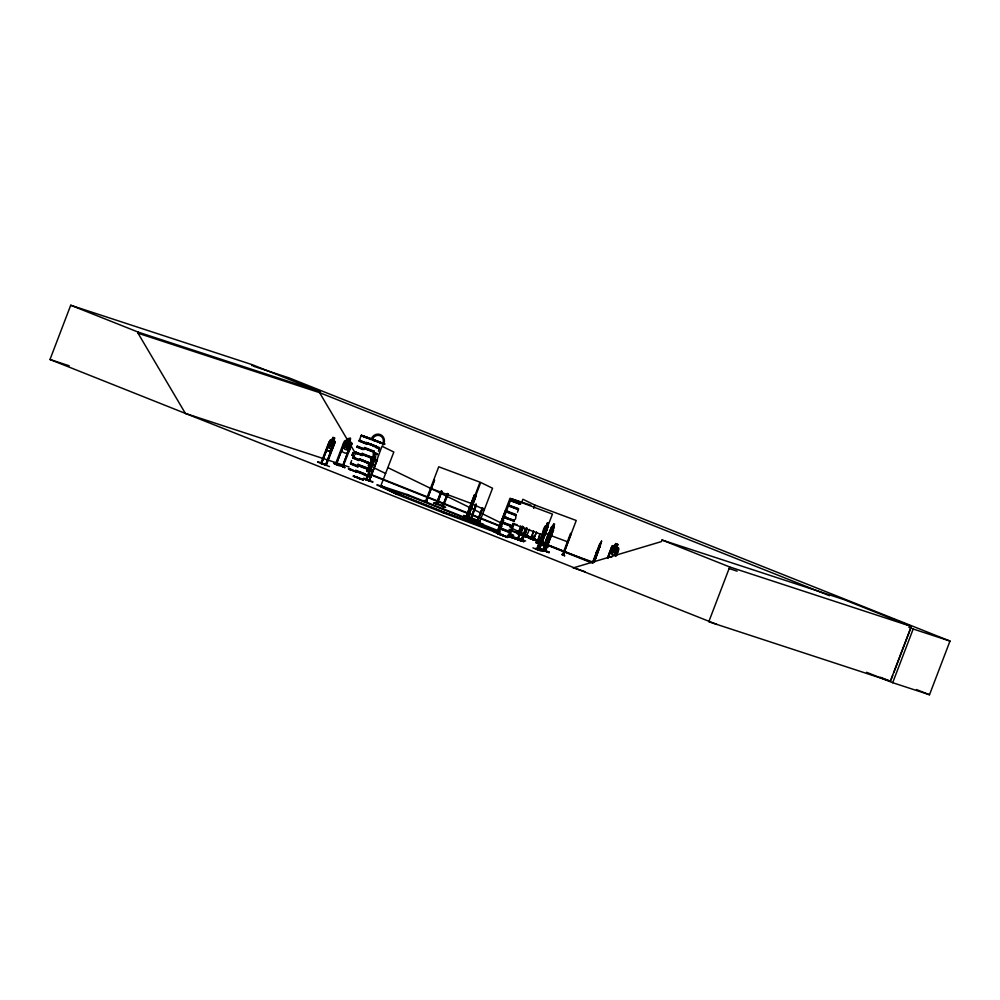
<?xml version="1.0" encoding="UTF-8"?>
<svg xmlns="http://www.w3.org/2000/svg" width="1000" height="1000" viewBox="0 0 1000 1000"><rect width="100%" height="100%" fill="white"/><g stroke="black" fill="none" stroke-linecap="round" stroke-linejoin="round"><path stroke-width="1.5" d="M441.45 505.988L445.637 507.4M350.863 469.725L348.988 468.975L349.975 469.025M354.762 452.275L355.5 452M519.087 531.475L520.3 531.538M519.338 531.575L519.712 531.35M525.513 534.587L526.112 534.8M525.6 535.075L526.025 535.112M525.825 534.75L525.5 536.25L526.087 534.675L525.312 534.375L524.712 535.938M533.2 536.75L532.013 536.525L533.212 536.675M538.825 539.975L539.05 540.025M533.075 536.638L532.2 536.237M533.075 536.987L532.112 536.65L532.95 536.388M373.75 461.838L373.938 458.9L371.538 458M547.375 540.262L546.95 538.95M546.987 538.925L546.788 539.987M553.95 528.1L553.975 526.975L545.3 551.188L545.337 550.325M532.125 536.425L532.712 537.025M541.55 544.888L547.737 547.163M547.737 547.137L541.45 544.913M329.5 466.6L317.587 462.038M609.275 553.325L608.975 556.237L611.7 557.312M609.075 556.175L609.312 553.325M547.737 526.938L547.875 525.9L547.812 526.975M532.788 536.425L532.112 536.825M326.775 450.337L330.863 451.763L326.7 450.312L327.238 447.525M514.5 538.337L521.413 541M551.512 530.487L552.312 527.238L553.075 527.688L550.788 534.913L547.075 543.237L548.175 540.538M543.888 531.3L543.488 533.525L544.237 533.737L548.337 523.1L547.413 525.763M543.05 549.225L543.337 550.25L553.787 523.75L554.562 524.125L553.475 527.875L548.45 539.675L548.962 537.025C544.663 545.337 551.938 526.163 549.4 535.837C552.75 527.987 549.538 541.975 547.775 539.3L550.075 532.087M551.438 532.737L553.312 527.725L551.9 529.975L552.4 527.312L550.462 532.275M370.75 476.875L364.487 474.513M370.863 477L364.425 474.625M600.638 544.938L599.925 543.35L592.362 563.025M541.587 549.825L549.325 552.212L538.5 548.325L539.575 547.837M535.438 548.475L543.225 551.175L535.388 548.587M377.088 485.188L384.738 487.95M377.137 484.738L384.862 487.625M525.638 540.988L517.863 538.175M542.762 533.325C541.188 541.875 543.1 521.862 547.962 525.925M550 537.675L548.075 536.763L548.925 534.05M551.9 532.95L552.638 530.288M551.987 532.987L552.775 530.237L550.837 529.325L549.575 531.825L550.837 529.325M597.762 549.288L597.487 551.725L601.562 541.075M547.362 539.125L546.287 542.863L547.35 540.15M597.625 550.725L598.75 548.212C595.712 557.663 603.013 538.513 599.188 547.025L599.888 544.4L592.737 563.2M523.65 527.1L520.788 533.425L518.438 532.487L520.688 525.925M524.9 535.538L527.212 528.5M536.55 532.225L533.775 538.575L531.337 537.612L533.513 531.025M531.425 537.638L533.587 531.05M185.475 413.438L50 359.5L70.713 305.25L252.275 364.7L319.962 391.65L319.587 392.65L348 440.775M716.775 624.4L185.375 413.4L138.025 333.212L138.4 332.2L319.962 391.65M251.887 365.7L252.275 364.7M317.975 461.737L324.038 464.2M321.325 462.7L321.488 463.638L329.712 442.175L329.025 441.925L320.763 463.375L326.3 465.312L335.037 442.238M330.8 451.737L335.112 442.212L333.725 440.675L334.225 441.962L332.35 446.887L330.662 448.7L329.038 448.137L328.975 445.712L332.987 437.438L332.062 440.213L330.788 439.663L329.875 440.412L321.35 463.575M321.15 463.525L330.85 439.787M333.7 440.775L334.8 438.062L332.987 437.438M333.738 443.562L325.75 465.112L334.438 443.812L333.738 443.562L325.562 465.037M326.238 465.288L326 464.312M334.1 463.275C341.637 465.625 332.05 464.2 334.275 462.962M335.925 463.325C335.025 464.875 336.05 462.762 336.55 463.55M351.325 442.6L351.825 443.787C349.688 449.4 348.925 457.1 341.5 451.025L344.438 441.025L345.6 440.375L351.425 442.537L351.95 443.8L342.962 466.825C344.862 465.988 337.088 466.35 335.487 464.05L343.688 442.575L344.475 442.875L336.35 464.375M336.225 464.312L344.475 442.875M348.3 438.363C343.55 445.975 353.363 431.463 349.7 442L350.6 443.35L348.725 448.275L346.675 449.925L344.35 449.062L343.913 446.488L345.788 441.562L347.375 441.138M342.1 466.312L344.825 467.638L341.9 465.838M350.438 445.075L342.438 466.637L350.438 445.075L351.125 445.325M352.025 455.175L354.613 456.025L351.987 455.163L353 452.512L355.5 453.45M357.1 465.55L350.688 462.962L351.637 460.5M365.812 442.738L359.4 440.15L361.213 435.387M366.788 470.812L367.125 469.938L370.662 471.138M373.375 453.575L373.7 452.688M367.1 471.538L368.05 468.775L369.663 468.375L371.55 463.438L371.075 460.85M368.387 467.9L370.275 462.962L372.35 461.35L374.237 456.413L373.288 455.05L374.4 452.35M371.075 460.863C370.938 455.8 376.85 454.5 371.1 458.7L371.65 462.375L370.775 462.05M367.113 471.55L368.125 468.9L369.875 469.562L371.05 468.913L375.613 456.887L375.037 455.6L373.275 455.037M365.037 479.387L372.663 482.163M365.938 479.025L367.95 480.025M374.888 458.462L374.113 458.162L365.9 479.637L366.388 478.925M366.275 478.875L366.775 479.963L375.588 456.875M378.425 451.225L379.363 448.75L378.638 448.4M377.262 459.412L368.95 480.875M369.625 480.225L369.3 481L377.475 459.513M369.175 480.925L381.975 446.262L393.837 452.025L380.55 486.512L397.088 494.375L397.35 493.7L381.125 485.812L380.425 486.438M382.262 487.175L382.525 486.5L381.15 485.95L408.537 495.012L408.275 495.688L380.887 486.625L397.088 494.375L396.337 494.125L397.35 493.7L444.325 512.413L498.837 532.612M395.588 493.812L395.838 493.15L381.012 485.938M407.663 495.387L407.925 494.725M424 500.538L426.65 501.85L425.55 501.312L438.738 466.788L480.025 482.188L466.863 516.725L467.287 515.988M426.225 501.562L434.45 480.087L433.75 479.837L434.525 480.125L426.4 501.637M441.188 491L436.3 503.9C440.975 506.587 444.925 504.775 442.788 506.463M436.512 503.963L441.325 491.037M441.825 491.25L437.113 504.2M437.038 504.175L441.962 491.287M433.925 503.075L438.387 504.062L433.975 503.038M441.362 506.037L445.262 507.312M442.7 506.438L447.45 493.488M442.5 506.362L447.587 493.537M448.225 493.787L443.137 506.613L443.675 505.913M496.375 531.875L444.325 512.413L443.312 512.837L496.125 532.55L495.95 531.663L496.125 532.55M444.762 512.625L444.513 513.3L444.325 512.413M474.425 495.012L466.25 516.5L474.35 494.975L475.05 495.238M467.488 516.975L467.788 516.188M467.675 517.062L480.7 482.463L492.562 488.225L479.325 522.737M467.812 517.087L475.988 495.613M476.188 495.712L468.225 517.288M470.9 518.325L476.175 503.925L470.763 518.275L478.188 521.025M471.562 518.575L471.587 517.675M471.438 518.525L476.312 505.613M471.737 518.7L468.837 517.425M475.675 521.375L483.525 524.312M482.425 507.887L477.525 520.775L482.325 507.837M477.987 520.938L483 508.088M479.513 522.775L479.762 521.975M497.038 532.9L505.288 511.438L497.075 532.888M497.475 533.038L505.625 511.55L505.037 511.337L505.625 511.55M498.45 532.513L497.925 533.2M499.05 532.725L503.713 520.275M506.938 517.612C497.2 512.125 518.9 527.137 515.413 515.337M517.463 512.238L518.4 509.762M513.162 524.725L509.65 533.763L510.238 534M521.788 502.125L522.888 499.263L534.75 505.025L533.65 507.887M513.962 523.45L509.8 533.837L510.3 533.112M510.2 534L514.163 523.538M513.675 535.262L508.663 532.925M530.9 537.925L516.438 533.125L517.375 531.487L518.438 531.838M518.162 533.1L519.163 530.775L518.263 533.125L517.212 532.712L517.375 531.487M520.237 531.375L519.338 533.562M522.337 526.325L517.263 539.5M517.55 539.625L522.688 526.438M517.888 539.725L522.938 526.525M517.962 539.75L517.562 538.713M520.188 533.9L520.625 532.788L521.962 533.25L521.438 534.65L516.838 532.888L517.487 533.337M520.45 534.738L520.625 532.788M521.263 534.25L521.962 533.25M520.588 539.062L522.863 540.163M522.5 534.75L523.688 534.812M525.35 529.012L521.337 539.438M525.612 529.113L521.95 539.7M521.425 541.062L514.45 537.837L521.562 541.175M521.763 539.625L526.35 527.825M533.862 507.962L534.95 505.1L576.25 520.5L563.088 555.037L562.587 553.95L562.288 554.725M521.962 540.175L521.712 540.85L508.7 536.6M524.538 536.038L525.075 535.175L524.188 534.875L523.913 536.087M522.55 539.913L526.975 528.062L522.612 539.95M523.075 541.4L523.337 540.725M507.175 536.188L523.837 541.65L524.087 540.975L508.312 534.688M526.062 536.475L526.35 535.737L527.5 536.062L527.075 536.613M538.95 541.213L525.462 536.712L526.237 537.025L526.538 535.8M527.062 535.962L526.775 536.712L524.8 535.925M527.25 536.038L526.888 536.975L523.562 535.938L538.975 541.038M528.062 536.812L530.675 538.212M528.962 537.487L529.237 536.888L526.5 535.525M530.212 537.65L528.688 537.062L531.025 537.475L526.425 535.712M530.812 538.362L531.613 537.075L530.275 536.613L529.375 538.275L543.837 543.05M529.963 537.975L530.275 536.613M531.062 538.225L532.062 535.9L533.138 536.337L532.238 538.675M532.025 538.65L533.138 536.337M545 543.587L532.188 539.375L533.525 537.913L534.862 538.375L534.338 539.763L530.05 538.55M533.525 537.913C533.088 542.45 530.413 534.525 524.538 535.413M534.163 539.375L534.862 538.375M535.4 539.875L538.938 540.875M532.925 547.875L540.6 550.875M537.25 539.975C538.438 540.763 538.05 539.487 536.975 540.812L539.675 541.838M537.438 540.538L538.612 540.6M537.438 541.163L538.275 539.525L538.987 539.8L538.337 541.35M538.962 541.6L539.963 541.087M543.05 542.75C552.587 545.65 535.7 543.625 539.25 540.862M546.6 525.538L547.525 522.863L536.987 549.462L545.075 527.925M537.2 549.525L537.25 548.663M540 543.212C536.9 545.087 541.75 541.188 542.762 535.337M539.538 543.95L542.975 535.413M540.962 549.325L538.25 548.112L540.737 548.8M538.75 548.425L543.612 535.163M541.45 549.775L549.288 552.688L539.062 548.638L552.45 514.1L511.163 498.688L497.975 533.225L499.062 533.625L496.95 532.2M538.812 549.95L547.775 526.912L539.075 550.062L547.525 528.663M539.65 549.35L539.375 550.15L536.6 549.312L545.363 526.2M593.763 562.35A775.35 500.675 48.9 0 1 541.938 542.425L542.762 542.638L541.6 542.2M542.75 542.525L543.925 542.6L543.575 543.337M544.575 545.138L543.737 545.688L548.713 532.825M544.338 545.938L548.375 534.338M543.438 549.375L542.75 550.013L545.462 551.275L553.612 529.775L544.9 551.038M544.275 545.913L551.55 526.938L552.688 526.362M551.275 528.663L543.05 550.15L551.625 526.962M562.05 554.513L564.75 555.775L562.463 554.612M571.263 533.55L563.212 555.087M592.463 563.088L601.613 541.188M594.025 562.263L600.562 543.713M594.2 562.3L599.925 546.45L594.3 562.362M607.5 557.85L611.975 546.237L613.025 545.575L618.462 547.737L618.913 548.987L616.163 556.075M607.625 557.888L611.938 546.225L613.075 545.588M608.138 558.1L612.087 548.125L611.462 547.875M614.65 546.213L615.662 543.575L617.975 544.5L616.812 547.175L617.625 548.525L615.737 553.45L613.775 555.112L611.625 554.25L611.275 551.675L613.162 546.737L614.65 546.325L615.7 543.688L617.863 544.55M615.4 556.05L617.725 550.363L618.362 550.612L616.712 554.913M911.275 626.413L729.712 566.975L708.787 621.775L890.35 681.213L911.275 626.413L843.587 599.462L662.025 540.013L661.425 541.587L573.4 567.863M891.038 679.825L892.688 675.512M893.787 672.638L910.275 629.462M892.688 682.7L913.188 629.012L950 641.062L929.5 694.75L892.688 682.7L866.562 672.288M526.462 536.163L529.475 529.4M533.775 538.575L536.462 532.2M542.375 534.525L539.362 541.287L535.513 539.587M597.7 550.538L600.175 544.675L597.938 549.4M545.125 534.012L543.812 536.55L545.075 534M551.175 535.112L549.938 537.537L548.162 536.788M549.925 537.638L551.275 535.175M365.188 478.963L372.925 481.825M477.638 520.175L463.638 515.525L471.275 518.45M539.225 548.2L546.788 551.388M549.263 534.175L550.462 532.25L551.2 532.625M532.5 536.587L532.013 536.688M551.638 527.013L552.212 526.237L553.562 526.763M548.612 540.862L549.212 539.987L548.162 540.638M541.75 544.65L535.75 542.55L547.625 546.638M371 466.275L372.9 463.988M360.375 459.263L359.7 459.35L360.513 459.137M434.275 503.137L438.175 504.412M472.1 518.888L469.25 517.45M472.062 518.8L468.888 517.388M426.225 501.662L423.938 500.588L426.65 501.85M499.438 534.075L497.887 533.387L498.7 533.5M520.175 538.875L522.85 540.025L520.5 538.962M370.875 461.887L371.788 462.125L368.913 464.65L369.363 468.263L368.175 465.062M369.837 469.45L370.95 468.837M530.925 537.75L516.475 533.15M516.962 533.325L517.612 533.6M526.175 536.737L525.475 536.737M529.412 538.275L530.1 538.55M532.25 539.412L533.237 539.587M545.4 544.125L546.087 544.263L536.462 541.087L537.8 540.225M533.35 539.85L533.212 539.163M364.162 436.625L361.325 435.812M374.038 439.762L371.812 439.087M371.5 439.175L376.463 440.887M371.425 439.487L374.288 440.588M359.4 440.15L360.812 440.575M381.475 442.775L380.087 442.1M359.35 440.487L366.925 443.537M380.163 442.575L381.438 442.7M369.45 443.975L368.787 443.812M376.138 446.475L375.5 446.325M369.025 444.212L376 446.775L366.075 442.638L367.575 442.887M357.3 446.087L364.75 449.1M379.363 448.762L375.725 447.512M364.425 447.438L374.312 451.25L373.587 450.9M373.775 452.225L363.888 448.413L364.525 448.575M376.95 454.663L376.375 454.325M370.25 457.738L371.463 458.05M375.163 459.275L374.688 459.137M373.713 459.462L375.125 459.875L374.55 459.513M352.738 458.05L358.988 460.613M362.4 460.962L359.525 459.85L360.175 460.012M369.562 463.013L369.675 462.663M369.538 463.363L369.062 463.212M369.387 463.638L362.113 460.962M350.688 462.962L351.325 463.125M350.525 463.6L358.088 466.662M350.475 463.975L357.925 466.987M367.65 468.488L357.612 464.625L358.25 464.787M355.712 470.25L365.387 473.95M355.5 470.562L365.538 474.425M355.387 470.875L365.425 474.738L364.688 474.387M355.325 471.25L366.175 475.412M368.875 476.188L367.337 475.5M366.312 475.737L368.775 476.538L368.025 476.175M353.338 475.988L354.837 476.287M362.8 479.5L363.225 479.562M360.85 478.562L363.438 479.675M510.55 500.188L515.487 501.912M510.613 500.5L511.188 500.838M520.462 504L518.025 502.875M520.312 504.275L519.837 504.137M508.575 505.588L518.413 509.338M508.512 505.962L518.2 509.65M518.575 509.125L508.537 505.262L509.175 505.425M506.312 511.512L516.35 515.375L515.612 515.025M516.15 515.688L506.1 511.863L506.737 512.025M514.362 520.312L510.737 519.075M502.45 521.85L503.825 522.525M503.825 522.525L512.137 525.55M509.913 531.562L509.35 531.237M509.75 532.25L499.712 528.375L500.35 528.55M509.538 532.562L499.65 528.75L500.288 528.913M497.1 532.025L497.762 532.263M547.525 522.863L548.425 523.125M547.525 522.962L548.362 523.212M541.975 535.925L543.913 536.487L541.925 536.013M537.112 548.85L539.288 549.5M478.537 520.262L477.825 520M343.363 466.087L342.738 465.85M370.725 438.862L361.213 435.387L361.85 435.525M364.438 437.075L365.087 437.3M368.537 438.312L367.975 438.1M369.75 438.512L371.35 439.025L370.613 438.663M368.537 438.413L361.413 435.475M374.738 440.863L375.363 441.087L372.812 439.9M378.837 442.1L378.025 441.887L379.9 442.612L378.6 442.113M366.8 442.625L366.138 442.463L374.8 445.863M359.725 440.938L359.087 440.775L366.8 443.837M359.663 441.312L359.025 441.138L366.637 444.175M368.4 443.75L369.8 444.212M373.15 445.475L373.225 445.5M364.7 447.9C363.875 447.938 374.625 452.038 373.525 451.262M364.575 448.212C363.75 448.25 374.513 452.337 373.4 451.575M357.575 446.55L356.938 446.388L364.663 449.462M357.463 446.863L356.825 446.7L363.325 449.325M357.4 447.238L356.763 447.062L363.175 449.65M377.337 453.675L375.05 452.887M376.962 454.663L373.462 453.438M362.638 453.512L362 453.338L369.613 456.375M362.438 453.825C361.613 453.862 372.362 457.962 371.262 457.188M355.513 452.2L354.837 452.075L362.4 455.288M362.312 454.137L361.675 453.963L371.675 457.738M362.262 454.5L361.825 454.45M355.312 452.75L354.663 452.575L355.4 452.925M512.888 501.275L514.425 502.1L513.825 501.788M374.663 459.288L375.213 459.65L374.475 459.288M517.175 502.837L518.95 503.612M520.475 503.975L518.175 503.225M353.587 457.2L352.95 457.038L353.675 457.388M360.425 459.25L359.8 459.087L368.375 462.7M509.375 505.112L508.738 504.95L511.337 506.062M353.387 457.525L352.75 457.35L360.475 460.425M360.262 459.688L359.625 459.55L361.163 460.238M353.275 457.825L352.638 457.663L359.137 460.288M369.712 462.912L368.475 462.35M372.663 464.487L373.3 464.65L372.575 464.3M358.45 464.475L357.812 464.312L367.65 468.013M358.137 465.1C357.3 465.138 368.062 469.225 366.95 468.462M351.125 463.45L350.487 463.275L356.987 465.9M358.075 465.462C357.212 465.487 367.9 469.562 366.75 468.775M507.113 511.037L506.475 510.875L516.312 514.587M349.2 468.75L348.55 468.587L350.1 469.275M349.062 469.087L348.413 468.913L349.15 469.275M504.738 517.212L504.288 517.188M504.65 517.55L504 517.375L505.55 518.062M366.413 475.538L363.9 474.613L368.663 476.075M513.888 521.175L506.438 518.413M358.212 477.925L353.263 476.188L363.338 480.025L354.888 476.675M363.263 479.8L361 478.875M502.725 522.312C501.9 522.35 512.663 526.45 511.55 525.675M502.612 522.625C501.775 522.663 512.537 526.75 511.425 525.988M502.55 522.987L502.113 522.938M511.325 526.487L511.962 526.65L511.238 526.3M500.662 527.925L500.025 527.762L509.925 531.575M500.462 528.237C499.637 528.275 510.4 532.375 509.288 531.6M529.5 537.537L528.763 537.1M542.688 542.775L542 542.337M466.362 515.638L467.137 515.925M253.363 366.188L288.712 377.762L950 641.062M138.025 333.212L319.587 392.65L829.525 595.7M729.112 568.538L737.1 571.163M530.825 505.112L510.012 498.3L496.8 532.8L502.85 534.775M50 359.5L69.175 365.775M185.375 413.4L349.125 467.013M512.913 523.4L517.075 524.763M436.625 503.125L437.088 503.312M437.325 503.65L442.675 505.788M516.825 532.888L529.237 536.888L524.862 535.288M519.288 534.25L533.288 538.862M541.062 541.663L542.137 542.013M541.188 542.013L543.825 542.875M545.475 543.75L546.188 543.987M507.438 535.525L524.087 540.975M495.688 532.337L500.025 533.75M572.975 567.725L585.275 571.763M321.788 462.85L321.062 462.587L321.812 462.863M326.6 464.525L325.863 464.263M361.838 435.55L363.65 436.163M363.938 436.562L364.762 437.188M366.037 437.413L363.55 436.475L364.55 437.113M380.225 442.362L381.012 442.65M374 440.45L374.375 440.412M373.837 440.275L375.275 440.95M366.7 442.825L371.025 444.375M367.4 443.4L366.188 443.075M374.787 445.85L375.988 446.163M375.513 446.312L372.488 445.25M369.513 444.425L370.225 444.613M519.85 504.137L518.038 503.5M373.575 459.75L374.988 460.188L374.263 459.825M369.225 462.762L364.963 461.062M369.15 462.962L367.312 462.375M369.062 463.2L367.25 462.587M371.812 464.588L373.237 465.025L372.512 464.675M371.688 464.888L373.125 465.325L372.388 464.975M507.1 511.037L507.887 511.3M371.5 465.213L372.713 465.525M507.7 511.625C503.6 510.387 517.425 515.75 515.737 514.712M512.812 520.262L514.237 520.712M349.837 469.338L348.675 468.825M368.225 476.163L365.112 475.288M510.538 526.225L511.325 526.487M529.725 537.625L530.3 537.888M517.625 539.637L517.888 538.85M499.225 533.95L498.363 533.862M499.175 534.15L497.738 533.713L499.3 534.412M506.5 536.763L507.912 537.2L506.375 536.512M499.275 534.4L507.887 537.337L506.35 536.65M506.375 537.112L507.812 537.55L503.988 535.95M330.85 439.688L334.862 441.175M522.175 538.888L522.75 539.087M562.775 554.025L563.513 554.3M543.95 545.125L539.75 543.387M372.987 439.412L375.238 440.213M380.238 442.388L371.775 439.087M364.062 436.788L364.85 437.188M379.137 442.212L380.175 442.562M374.462 440.737L381.438 443.3L380.7 442.938M367.55 442.887L376.012 446.188M368.038 443.55L365.812 442.738M519.15 503.125L510.625 499.988L516.788 502.425M511.962 500.588L513.075 500.788M511.863 500.913L512.888 501.287M513.587 501.463L517.9 503.188M369.613 456.375L372.05 457.175L371.325 456.825M370.262 457.738L361.812 454.45M511.788 519.9L512.85 520.225M510.55 526.225L502.1 522.938M349.888 469.15L352.188 469.812L350.925 469.513M538.45 540.737L536.938 540.125L538.438 540.688M356.987 477.225L353.875 476.337M362 479.387L359.812 478.438M506.475 536.912L502.987 535.475M505.35 536.737L506.4 537.112M471.138 517.525L471.737 517.737M425.962 500.575L425.725 501.375M426.587 500.8L425.9 500.538M363.65 436.188L366.163 437.1M367.7 437.788L371.287 439.2L370.562 438.85M379.137 442.188L376.625 441.275M361.312 435.8L364.175 436.95M369.888 444.05L379.538 447.65M376 446.875L379.487 448.025M375.875 447.188L379.375 448.325M517.038 502.562L520.688 503.825L519.125 503.113M518.175 503.2L515.75 502.075M518.05 503.512L513.038 501.6M373.85 452.45L375.05 452.887M373.738 452.8L377.425 454.062L376.7 453.7M373.612 453.113L377.3 454.363L376.575 454.012M362.6 454.725L356.475 452.512M362.562 454.85L360.112 453.787M356.4 452.762L355.025 452.188L362.488 455.062M362.262 455.6L355.387 452.925M367.425 462.125L362.388 460.213M360.562 460.062L355.538 458.15M367.25 462.562L361.163 460.213M367.125 462.875L364.625 461.938M511.825 519.862L509.3 518.962L510.613 519.412M367.4 469.338L370.825 470.462M367.287 469.688L370.975 470.95L370.25 470.6M367.013 470.325L370.45 471.45M350.85 469.712L352.062 470.163M356.037 471.95L349.95 469.613L351.012 470.025M355.838 476.65L357.05 477.1M500.25 534.312L502.762 535.237M500.175 534.513L502.688 535.45M505.45 536.538L500.412 534.625M370.238 438.537L371.287 438.925A7.25 6.737 -65.3 0 1 380.188 434.5A7.25 6.737 -65.3 0 1 383.938 443.612L384.988 444L382.863 445L381.938 442.863L382.987 443.263A6.05 5.625 -65.3 0 0 379.875 435.65A6.05 5.625 -65.3 0 0 372.438 439.35L373.475 439.738M353.05 452.638L355.55 453.562M477.212 520.513C486.75 524.8 469.137 517.087 479.85 521.263M571.337 533.587L570.562 533.288L562.475 554.812M387.863 467.638L430.5 488.3L471.825 503.663M545.262 533.475L568.05 541.975M512.925 523.888L542.825 535.037M463.638 515.525L471.488 518.462M395.838 493.15L397.35 493.7M496.8 532.65L498.988 533.663M498.65 533.6C497.362 531.45 486.562 529.4 499.312 533.812L497.962 533.538L498.612 533.737M371.488 458.088L373.862 458.975M368.625 465.275L371.025 466.287M368.05 468.775L369.862 469.45M363.625 478.137L366.112 479.075M366.163 479.55L368.162 480.538M363.413 478.7L366.688 479.938M375.225 440.225L376.525 440.7M375.037 440.712L376.337 441.2L374.438 440.6M363.837 436.737L364.562 436.812M366.337 437.488L367.638 437.962M369.6 444.2L370.9 444.688M371.188 444.762L372.5 445.225M369.4 444.288L366.175 443.075M514.188 501.413L515.562 501.725M515.662 502.287L516.975 502.75M513.425 501.7L513.85 501.75M359.888 454.363L361.262 454.675M353.663 470.675L354.95 471.163M353.6 470.825L354.913 471.3M358.512 477.95L359.762 478.575M358.387 478.288L359.688 478.775M501.525 534.625L502.812 535.112M597.863 551.962L596.825 554.55L595.988 553.95L596.825 554.55M367.537 437.425L361.512 435.3M365.112 436.775L369.738 438.525M374.412 440.737L374.837 440.875M364.925 437.287L371.15 439.513L369.6 438.812M371.087 444.2L376.138 446.5M373.363 445.875L374.688 446.388M373.25 446.175L374.562 446.688M516.675 502.7L512.087 500.85M358.75 453.425L360.05 453.938M364.75 461.625L359.913 459.412M508.088 518.212L509.387 518.725M504.4 516.987L509.3 518.975M507.925 518.65L514.175 520.887L513.45 520.538M353.425 470.438L355.95 471.438M354.725 470.95L348.675 468.825M358.338 477.587L359.637 478.088M359.588 478.225L353.537 476.087M503.988 535.95L498.537 533.85M367.525 437.413L370.625 438.675M378.975 441.887L376.525 440.725L380.112 442.125M378.85 442.188L373.05 439.85M374 440.588L375.225 441.075M363.7 436.8L364.925 437.287M516.8 502.4L518.013 502.9M511.325 506.062L518.575 508.65M357.425 453.2L358.663 453.675M362.463 460.075L363.675 460.55M506.763 518L508 518.462M507.912 518.675L504.825 517.4M541.875 542.325L542.525 542.712M365.075 474.6L366.25 475.225M354.775 470.812L356 471.287M351.075 469.825L355.875 471.625M359.513 478.413L361.788 479.338M504.113 535.612L505.337 536.087M504.075 535.737L505.288 536.225M908.863 627.288L913.188 629.012M662.025 540.013L729.712 566.975M70.713 305.25L138.4 332.2M519.062 530.75L520.237 531.213M916.45 689.55L929.5 694.75M540.4 541.188L543.925 542.6M368.812 473.562L501.875 526.538M509.1 529.412L539.05 541.375M541.3 542.212L592.562 562.675M880.4 677.25L890.5 681.263M541.225 542.4L544.925 543.775M539.788 542.1L536.825 541.213M373.1 475.812L500.825 526.663M510.975 530.712L515.337 532.45M518.237 533.6L522.587 535.337M531.3 538.8L535.65 540.538M547.263 545.163L590.8 562.5M499.712 531.263L407.163 494.475L406.912 495.138L500.125 532.263M508.738 535.688L523.837 541.65M495.95 531.663L497.688 532.487M396.587 493.462L443.575 512.163M396.337 494.125L444.075 513.088M368.75 437.875L369.812 438.312M378.988 441.875L380.85 442.663M513.263 501.675L511.163 500.838M371.05 444.95L372.125 445.387M357.6 452.812L355.65 452.163M356.213 453.263L357.537 453.688M361.337 459.787L362.463 460.087M505.538 518.062L506.812 518.562M355.55 458.15L353.675 457.388M499.35 534.212L500.35 534.812M325.7 464.45L321.775 463.1M544.788 545.2L544.038 544.913M544.487 545.988L538.95 543.7M372.312 439.312L373.137 439.663M373.038 439.862L371.125 438.888M511.35 500.312L512.175 500.662M512.087 500.875L510.55 500.163M374.462 446.1L375.275 446.438M360.513 459.438L361.413 459.663M367.312 475.637L368.65 476.225M368.05 476.188L364.487 474.7M349.125 469.263L349.963 469.613M361.9 478.988L362.725 479.325M354.062 476.325L354.963 476.55M513.3 520.837L513.812 521.075M355.737 452.05L355.075 452.15M360.6 459.325L359.862 458.963M364.487 474.387L367.775 475.812M364.188 474.338L366.512 475.387M342.375 465.962L336.562 463.812M341.788 466.125L344.825 467.587M553.65 524.325L553.312 525.2M549.65 534.362L550.388 534.738M546.825 539.9L548.7 540.887M546.287 542.863L547.15 543.275M543.263 549.587L545.388 550.575M472.5 503.938L484.363 509.7M430.5 488.3L501.85 523.312M373.775 467.738L385.637 473.5M510.075 527.375L523.763 534.163M564.412 555.575L562.175 554.5M468.512 517.4L465.95 516.188M350.363 444.775L355.9 454.137M331.525 441.112L331.512 443.738L333.925 441.838L331.65 444.487L331.613 448.025L331.087 444.925L328.6 446.975L330.938 444.225L331.525 441.112M346.012 441.75L346.488 445.25C341.763 447.163 344.375 449.938 346.8 446.025C346.075 450.55 349.75 450.138 347.512 445.65C351.912 443.837 349.762 441.15 347.2 444.837L346.838 442.038L346.012 441.75M613.462 546.962L613.812 550.462L611.112 552.9L611.862 553.3L614.087 551.25L615.1 554.612L614.763 550.862L617.388 548.413L614.5 550.05L614.225 547.263L613.462 546.962M546.25 526.525L545.75 529.05C550.025 520.5 542.85 539.688 545.288 530.225C542.038 538.05 544.875 524.812 546.925 526.7L545.05 531.625L544.3 531.413L546.25 526.525M370.875 476.512L365.85 474.688L370.875 476.5M540.112 533.625L537.8 540.662L540.163 533.65M596.763 551.3L595.95 554.038L596.75 551.3M331.737 441.087L329.85 446.025L331.475 446.587L333.363 441.65L331.737 441.087M333.2 438.113L332.863 438.988L333.913 439.35L334.25 438.475L333.2 438.113M347.038 442.025L345.15 446.95L347.475 447.812L349.363 442.887L347.038 442.025M348.625 439.087L348.288 439.975L349.787 440.525L350.125 439.65L348.625 439.087M353.325 453.237L352.713 454.825L353.537 455.138L354.15 453.55L353.325 453.237M466 515.763L468.1 517.3L466 515.763M614.312 547.2L612.425 552.137L614.587 552.987L616.475 548.062L614.312 547.2M615.875 544.275L615.538 545.15L616.925 545.7L617.263 544.825L615.875 544.275M355.175 451.725L355.15 451.712"/></g></svg>
